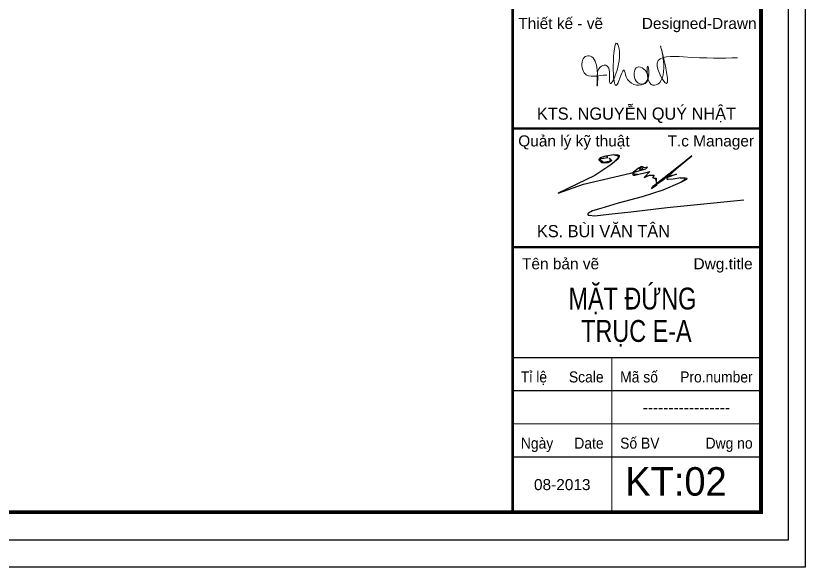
# Model space of a CAD drawing. Header units: millimetres. Extents: x -34806 to 662668, y 63228 to 99452.
# Drawn here: x 253799 to 268215, y 66365 to 76428 of the extents above; entities that cross this region are included whole.
import ezdxf
from ezdxf.enums import TextEntityAlignment as Align

# ---------------------------------------------------------------- set-up
doc = ezdxf.new("R2010")
doc.units = ezdxf.units.MM
doc.header["$LTSCALE"] = 200
doc.header["$MEASUREMENT"] = 0
doc.layers.get('0').update_dxf_attribs({"color": 95, "linetype": 'CONTINUOUS'})
doc.layers.get('DEFPOINTS').update_dxf_attribs({"linetype": 'CONTINUOUS'})
doc.layers.add('hacth', color=251, linetype='CONTINUOUS', lineweight=13)
for name, color, linetype in [('KHUNGTEN', 7, 'CONTINUOUS'), ('TEXT', 7, 'CONTINUOUS'), ('TEXT2', 6, 'CONTINUOUS'), ('TH', 4, 'CONTINUOUS'), ('TUONG', 2, 'CONTINUOUS')]:
    doc.layers.add(name, color=color, linetype=linetype)
doc.styles.add('Arial iso', font='VNARIAL.ttf')
doc.styles.add('STYLE2', font='VHHELS.ttf')
doc.styles.add('VNCC-COM', font='VHAVAN.ttf', dxfattribs={"width": 0.8})
doc.styles.add('VNCC-SIM', font='VHAVAN.ttf', dxfattribs={"width": 0.85})

# ---------------------------------------------------------------- blocks, each defined once
blk = doc.blocks.new('eyey')
at = {"layer": 'TEXT'}
blk.add_lwpolyline([(857598, -329566), (858221, -330064), (858651, -330415), (858732, -330999), (857985, -331594), (857001, -332040), (855251, -332170), (853778, -331988), (852444, -330783, -0.4387421), (852435, -329839), (853068, -329329), (855860, -328456), (859862, -327752), (862169, -327861, -0.5275311), (862824, -328922), (862263, -329997), (858501, -333190), (849998, -338818), (830763, -348112), (844015, -343247), (868918, -337466), (876988, -335232), (877866, -334275), (875791, -334754), (875192, -334116), (874674, -333917), (873078, -334913), (870285, -337066, 0.8764844), (871163, -338581), (879063, -336707), (876030, -339776), (878863, -338581), (880914, -338538, -0.6789702), (881138, -339070), (880465, -339743), (882366, -340167), (882523, -344014), (879841, -345842), (880914, -344171), (901170, -328430), (888030, -339316), (893139, -338110), (888339, -339821, 1.0448231), (888704, -340719), (891399, -340550), (895469, -339849), (897603, -339989), (898585, -340158), (898361, -340831), (894793, -342630), (885863, -346421), (875047, -349907), (862289, -353363), (853242, -356064), (848723, -357411), (846645, -358532, 0.7905999), (846954, -359682), (850074, -359907), (857433, -359122), (868980, -357832), (888178, -355522), (928630, -351509)], format="xyb", dxfattribs=at)
at = {"layer": 'TEXT2'}
blk.add_lwpolyline([(874449, -334606), (875013, -334916), (874942, -335493), (873969, -335662), (873645, -335352), (873984, -334803), (874449, -334606)], dxfattribs=at)
at = {"layer": 'TH'}
for points in [[(857598, -329566), (858324, -330711), (857636, -331414), (854668, -331804), (853122, -330758, -0.6401793), (853278, -329806), (856949, -329244), (856369, -328366)], [(872753, -338203), (871152, -338252, -0.6729427), (870752, -337349, 0.084292), (871681, -335989, -4.5625712)], [(895092, -339914), (897074, -340190, -0.6042128), (897360, -340984), (895356, -342346)]]:
    blk.add_lwpolyline(points, format="xyb", dxfattribs=at)
for points in [[(882530, -343232), (886628, -340681), (888030, -339316), (901170, -328430), (895230, -333351), (888856, -339121)], [(880465, -339743), (882016, -340407), (882480, -342954)], [(882369, -343261), (882330, -343965), (880467, -345241), (881028, -344278), (882369, -343261)]]:
    blk.add_lwpolyline(points, dxfattribs=at)
at = {"layer": 'TUONG'}
blk.add_lwpolyline([(860168, -327766), (861604, -328110, -0.3773591), (862396, -329233), (861839, -329994), (859245, -332558)], format="xyb", dxfattribs=at)
blk = doc.blocks.new('khung')
at = {"color": 7}
for points, knots in [([(28809, 6390), (28820, 6471), (28786, 6646), (29012, 6725), (28940, 6191), (29183, 6732), (29031, 7196), (29006, 5991), (29191, 6702), (29218, 6422), (29444, 6340), (29580, 6542), (29338, 6741), (29309, 6441), (29518, 6370), (29551, 6543), (29513, 6743), (29493, 6361), (29852, 6431), (29572, 7417), (29930, 6107), (29517, 6828), (30245, 6766), (30570, 6771), (30788, 6775)], [1829.216934, 1829.216934, 1829.216934, 1829.216934, 2052.740044, 2346.829392, 2630.15887, 3355.55399, 3541.515551, 4433.477739, 4781.213079, 4936.233601, 5341.441378, 5545.383412, 5845.050905, 6152.474723, 6321.670423, 6652.085883, 6721.1327, 7114.479827, 7261.897835, 8082.827124, 8900.610949, 9384.419747, 9967.76735, 11144.313147, 11144.313147, 11144.313147, 11144.313147]), ([(28949, 6531), (28829, 6534), (28610, 6446), (28576, 6806), (28852, 6833), (28816, 6351), (28812, 6382), (28809, 6390)], [0, 0, 0, 0, 520.395728, 824.712378, 1118.802922, 1716.942341, 1766.325621, 1766.325621, 1766.325621, 1766.325621])]:
    blk.add_open_spline(points, degree=3, knots=knots, dxfattribs=at)
at = {"layer": 'DEFPOINTS', "color": 8}
blk.add_lwpolyline([(0, 0), (31503, 0), (31503, 22275), (0, 22275)], close=True, dxfattribs=at)
at = {"layer": 'KHUNGTEN', "color": 4}
for points, const_width in [([(848, 388), (31117, 388), (31117, 21887), (848, 21887)], 54.3), ([(27623, 21887), (31115, 21887), (31115, 388), (27623, 388)], 34.9)]:
    blk.add_lwpolyline(points, close=True, dxfattribs=dict(at, const_width=const_width))
at = {"layer": 'KHUNGTEN', "color": 4, "const_width": 34.9}
for points in [[(27623, 5782), (31115, 5782)], [(27623, 4114), (31115, 4114)]]:
    blk.add_lwpolyline(points, dxfattribs=at)
at = {"layer": 'KHUNGTEN', "color": 8, "const_width": 15.5}
for points in [[(27623, 2561), (31115, 2561)], [(29020, 2561), (29020, 388)], [(27623, 2096), (31115, 2096)], [(27623, 1630), (31115, 1630)], [(27623, 1164), (31115, 1164)]]:
    blk.add_lwpolyline(points, dxfattribs=at)
at = {"layer": 'TEXT2', "xscale": 0.02667135677802435, "yscale": 0.02667135642843732, "zscale": 0.02667135655464699}
blk.add_blockref('eyey', (6108, 14156), dxfattribs=at)
at = {"layer": 'KHUNGTEN', "color": 8, "style": 'Arial iso'}
for s, height, width, p in [('ThiÕt kÕ - vÏ', 155.23, 1, (27702, 7182)), ('Designed-Drawn', 155.23, 1, (29440, 7182)), ('Qu¶n lý kü thuËt', 155.23, 1, (27702, 5530)), ('T.c Manager', 155.23, 1, (29802, 5530)), ('Tªn b¶n vÏ', 155.2, 1, (27755, 3803)), ('TØ lÖ', 155.2, 0.9, (27739, 2212)), ('M· sè', 155.2, 0.9, (29136, 2212)), ('Ngµy', 155.2, 0.9, (27739, 1281)), ('Sè BV', 155.2, 0.9, (29136, 1281))]:
    blk.add_text(s, height=height, dxfattribs=dict(at, width=width)).set_placement(p)
for s, width, p in [('Dwg.title', 1, (30999, 3803)), ('Scale', 0.9, (28903, 2212)), ('Pro.number', 0.9, (30999, 2212)), ('Date', 0.9, (28903, 1281)), ('Dwg no', 0.9, (30999, 1281))]:
    blk.add_text(s, height=155.2, dxfattribs=dict(at, width=width)).set_placement(p, align=Align.RIGHT)
at = {"layer": 'KHUNGTEN', "color": 7, "style": 'Arial iso'}
for s, height, p in [('-----------------', 155.23, (30067, 1863)), ('08-2013', 155.2, (28321, 776))]:
    blk.add_text(s, height=height, dxfattribs=at).set_placement(p, align=Align.MIDDLE_CENTER)
at = {"layer": 'TEXT', "style": 'VNCC-SIM'}
for s, p in [('kts. nguyÔn quý nhËt', (27965, 5906)), ('ks. bïi v¨n t©n', (27965, 4254))]:
    blk.add_text(s, height=171.27, dxfattribs=at).set_placement(p)

msp = doc.modelspace()

# ---------------------------------------------------------------- linework, layer by layer
msp.add_lwpolyline([(268214.5, 66364.7), (226318.8, 66364.7), (226318.8, 96280.9), (268214.5, 96280.9)], close=True)

# ---------------------------------------------------------------- block references
at = {"layer": 'hacth', "xscale": 1.298143060485017, "yscale": 1.298143126914511, "zscale": 1.29814313413116}
msp.add_blockref('khung', (227013.2, 66864.7), dxfattribs=at)

# ---------------------------------------------------------------- texts
at = {"layer": 'TEXT', "style": 'VNCC-COM', "width": 0.8}
for s, p in [('mÆt ®øng', (263892.8, 71067.5)), ('trôc e-a', (264123.4, 70476.4))]:
    msp.add_text(s, height=399.24, dxfattribs=at).set_placement(p)
at = {"layer": 'TEXT', "style": 'STYLE2'}
msp.add_text('kt:02', height=519.92, dxfattribs=at).set_placement((264926.8, 67670.8))

doc.saveas('drawing.dxf')
